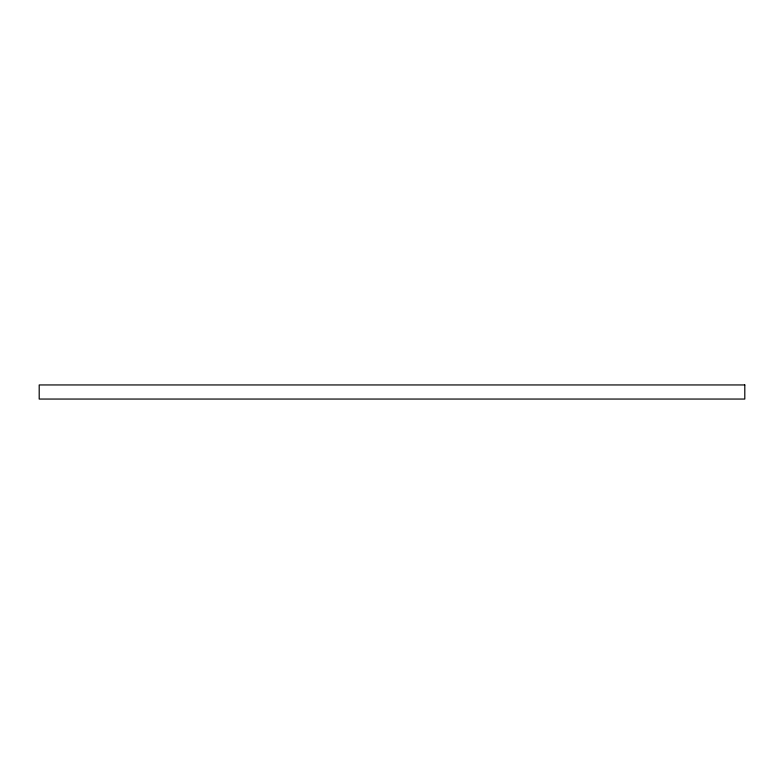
<?xml version="1.0" encoding="UTF-8"?>
<svg xmlns="http://www.w3.org/2000/svg" width="784" height="784" viewBox="0 0 784 784"><rect width="100%" height="100%" fill="white"/><g stroke="black" fill="none" stroke-linecap="round" stroke-linejoin="round"><path stroke-width="1.18" d="M744.8 384.944L39.2 384.944L39.2 399.056L744.8 399.056L744.8 384.944"/></g></svg>
